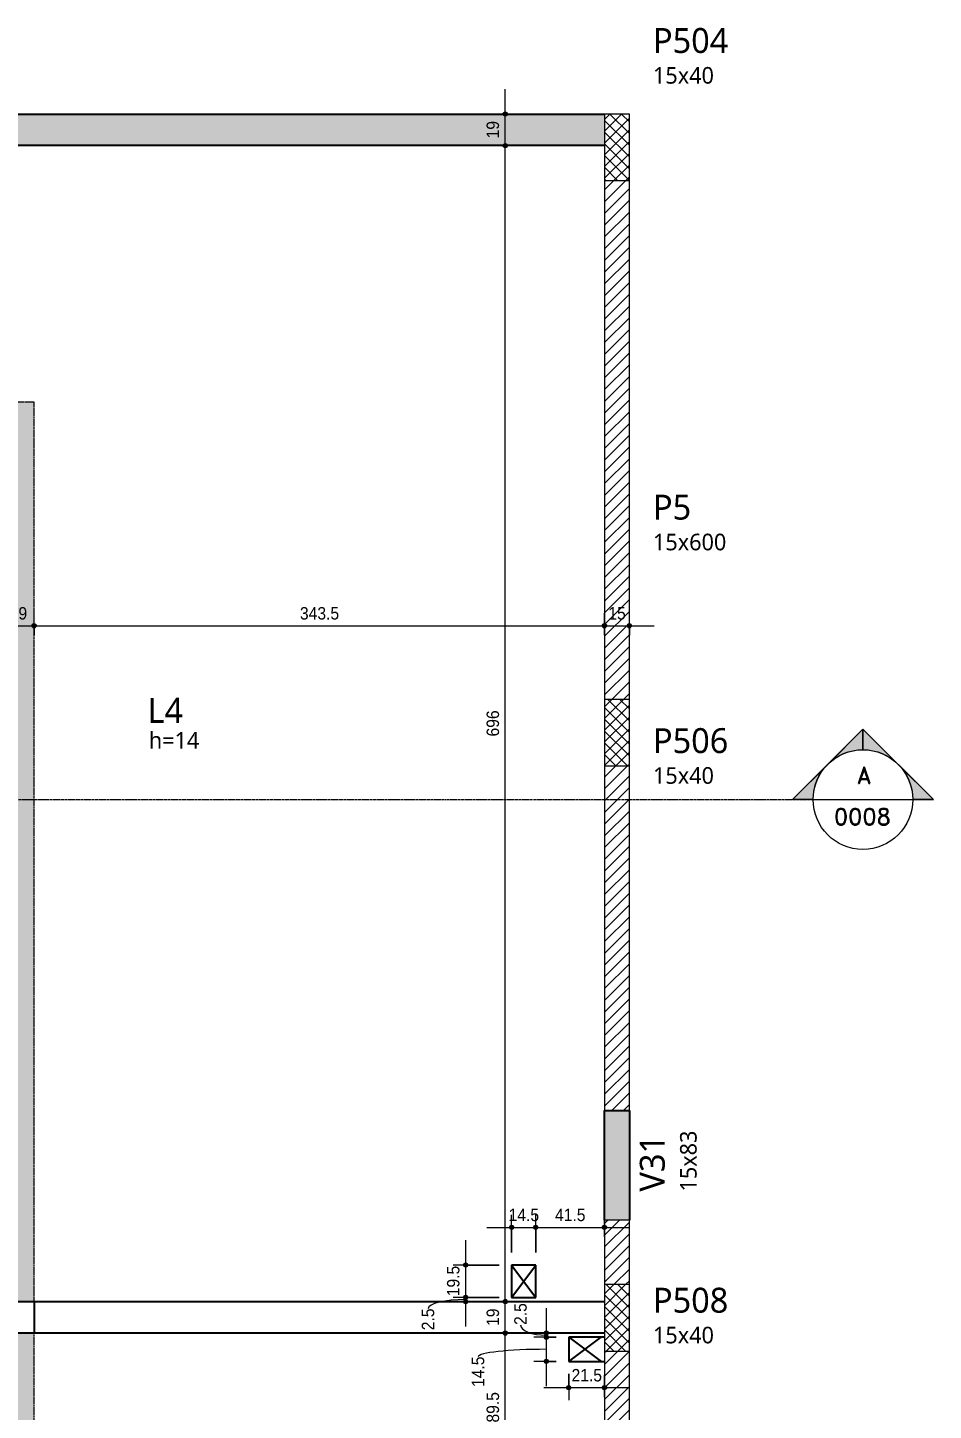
# Model space of a CAD drawing. Header units: centimetres. Extents: x -28 to 30806, y -3196 to 88064.
# Drawn here: x 3634 to 4179, y -73 to 759 of the extents above; entities that cross this region are included whole.
import ezdxf

# ---------------------------------------------------------------- set-up
doc = ezdxf.new("R2010")
doc.units = ezdxf.units.CM
for name, pattern in [('Centro de 6 mm', [1.32, 0.6, -0.24, 0.24, -0.24]), ('Hidden', [0.714375, 0.47625, -0.238125]), ('Traço', [0.635, 0.3175, -0.3175])]:
    doc.linetypes.add(name, pattern=pattern)
for name, color, linetype, lineweight in [('A-ANNO-DIMS', 7, 'Continuous', 9), ('A-ANNO-DIMS-50', 7, 'Continuous', 9), ('A-DETL-GENF', 7, 'Continuous', 18), ('A-DETL-THIN', 7, 'Continuous', 25), ('A-FLOR', 7, 'Continuous', 25), ('A-FLOR-IDEN', 7, 'Continuous', 9), ('G-ANNO-SYMB', 7, 'Continuous', 9), ('S-BEAM', 7, 'Continuous', 25), ('S-BEAM-HDLN', 7, 'Traço', 25), ('S-BEAM-IDEN', 7, 'Continuous', 9), ('S-COLS-IDEN', 7, 'Continuous', 9)]:
    doc.layers.add(name, color=color, linetype=linetype, lineweight=lineweight)
doc.layers.add('A-DETL', color=7, linetype='Continuous', lineweight=18, true_color=0x00a600)
doc.styles.add('Arial', font='arial.ttf', dxfattribs={"width": 0.9, "height": 7.5})
doc.styles.add('Gadugi_1', font='gadugi.ttf', dxfattribs={"height": 10})
doc.styles.add('Gadugi_2', font='gadugi.ttf', dxfattribs={"height": 15})
doc.styles.add('RomanD', font='romand__.ttf', dxfattribs={"height": 10})
doc.dimstyles.new('PED_1_5mm_ESQ', dxfattribs={"dimscale": 30.48, "dimtxt": 7.651945, "dimasz": 0.328084, "dimexe": 0.246063, "dimexo": 0.246063, "dimgap": 0.049213, "dimtad": 1, "dimdec": 1, "dimrnd": 0.5, "dimdsep": 46, "dimtxsty": 'Arial', "dimblk1": 'DOTSMALL', "dimblk2": 'DOTSMALL', "dimsah": 1, "dimcen": 0.09, "dimdle": 0.492126, "dimazin": 0, "dimtfac": 1, "dimtdec": 4, "dimtix": 1, "dimtmove": 0, "dimatfit": 3, "dimfxl": 1, "dimtvp": 1, "dimtolj": 1, "dimtzin": 0, "dimarcsym": 2})
doc.dimstyles.new('PED_1_5mm_ESQ_2', dxfattribs={"dimscale": 30.48, "dimtxt": 7.651945, "dimasz": 0.328084, "dimexe": 0.246063, "dimexo": 0.246063, "dimgap": 0.049213, "dimtad": 1, "dimdec": 1, "dimrnd": 0.5, "dimdsep": 46, "dimtxsty": 'Arial', "dimblk1": 'DOTSMALL', "dimblk2": 'DOTSMALL', "dimsah": 1, "dimcen": 0.09, "dimdle": 0.492126, "dimazin": 0, "dimtfac": 1, "dimtdec": 4, "dimtix": 1, "dimtmove": 1, "dimatfit": 3, "dimfxl": 1, "dimtvp": 1, "dimtolj": 1, "dimtzin": 0, "dimarcsym": 2})
pattern_1 = [(45, (2647.826, 0), (-3.535534, 3.535534), [])]
pattern_2 = [(45, (2647.826, 0), (-3.535534, 3.535534), []), (135, (2647.826, 0), (-3.535534, -3.535534), [])]

# ---------------------------------------------------------------- blocks, each defined once
blk = doc.blocks.new('Corte - M_Cabeça do corte - Preenchida-2060824-PL H 001 - FORMA DO BARRILETE')
at = {"layer": 'G-ANNO-SYMB'}
h = blk.add_hatch(color=256, dxfattribs=at)
edge = h.paths.add_edge_path(flags=0)
edge.add_line((-0.6, 0.849), (-0.6, 0.6))
edge.add_arc((-0.6, 0), 0.6, 90, 135)
edge.add_line((-1.024, 0.424), (-0.6, 0.849))
h = blk.add_hatch(color=256, dxfattribs=at)
edge = h.paths.add_edge_path(flags=0)
edge.add_line((-0.6, 0.849), (-0.176, 0.424))
edge.add_arc((-0.6, 0), 0.6, 45, 90)
edge.add_line((-0.6, 0.6), (-0.6, 0.849))
h = blk.add_hatch(color=256, dxfattribs=at)
edge = h.paths.add_edge_path(flags=0)
edge.add_line((-1.449, 0), (-1.024, 0.424))
edge.add_arc((-0.6, 0), 0.6, 135, 180)
edge.add_line((-1.2, 0), (-1.449, 0))
h = blk.add_hatch(color=256, dxfattribs=at)
edge = h.paths.add_edge_path(flags=0)
edge.add_line((0.249, 0), (0, 0))
edge.add_arc((-0.6, 0), 0.6, 360, 405)
edge.add_line((-0.176, 0.424), (0.249, 0))
for p, q in [((-0.6, 0.849), (-1.449, 0)), ((-0.6, 0.849), (-1.024, 0.424)), ((-0.6, 0.849), (0.249, 0)), ((-0.6, 0.6), (-0.6, 0.849)), ((-0.6, 0.849), (-0.6, 0.6)), ((-0.176, 0.424), (-0.6, 0.849)), ((-1.024, 0.424), (-1.449, 0)), ((0.249, 0), (-0.176, 0.424)), ((-1.449, 0), (-1.2, 0)), ((0, 0), (0.249, 0)), ((-1.2, 0), (-1.449, 0)), ((0, 0), (0.249, 0))]:
    blk.add_line(p, q, dxfattribs=at)
for start, end in [(360, 180), (90, 135), (45, 90), (135, 180), (360, 45), (180, 360)]:
    blk.add_arc((-0.6, 0), 0.6, start, end, dxfattribs=at)
blk = doc.blocks.new('DIMBLOCK19-PL H 001 - FORMA DO BARRILETE')
at = {"layer": 'A-ANNO-DIMS-50'}
h = blk.add_hatch(color=256, dxfattribs=at)
edge = h.paths.add_edge_path(flags=0)
edge.add_arc((3618.47, 399.02), 1.25, 0, 360)
h = blk.add_hatch(color=256, dxfattribs=at)
edge = h.paths.add_edge_path(flags=0)
edge.add_arc((3637.47, 399.02), 1.25, 0, 360)
for p, q in [((3618.47, 393.29), (3618.47, 406.52)), ((3637.47, 393.29), (3637.47, 406.52)), ((3618.47, 399.02), (3637.47, 399.02)), ((3618.47, 399.02), (3618.47, 393.29)), ((3637.47, 399.02), (3637.47, 393.29))]:
    blk.add_line(p, q, dxfattribs=at)
for centre in [(3618.47, 399.02), (3637.47, 399.02)]:
    blk.add_circle(centre, 1.25, dxfattribs=at)
at = {"layer": 'A-ANNO-DIMS-50', "color": 0, "insert": (3622.79, 410.26), "char_height": 7.5, "width": 12.4315, "attachment_point": 1, "line_spacing_factor": 0.941778, "style": 'Arial'}
blk.add_mtext('19', dxfattribs=at)
blk = doc.blocks.new('_DotSmall')
at = {"color": 0, "linetype": 'ByBlock', "const_width": 0.5}
blk.add_lwpolyline([(-0.0625, 0, 1), (0.0625, 0, 1)], format="xyb", close=True, dxfattribs=at)
blk = doc.blocks.new('DIMBLOCK20-PL H 001 - FORMA DO BARRILETE')
at = {"layer": 'A-ANNO-DIMS-50'}
h = blk.add_hatch(color=256, dxfattribs=at)
edge = h.paths.add_edge_path(flags=0)
edge.add_arc((3637.47, 399.02), 1.25, 0, 360)
h = blk.add_hatch(color=256, dxfattribs=at)
edge = h.paths.add_edge_path(flags=0)
edge.add_arc((3980.97, 399.02), 1.25, 0, 360)
for p, q in [((3637.47, 393.29), (3637.47, 406.52)), ((3980.97, 393.29), (3980.97, 406.52)), ((3637.47, 399.02), (3980.97, 399.02)), ((3637.47, 399.02), (3637.47, 393.29)), ((3980.97, 399.02), (3980.97, 393.29))]:
    blk.add_line(p, q, dxfattribs=at)
for centre in [(3637.47, 399.02), (3980.97, 399.02)]:
    blk.add_circle(centre, 1.25, dxfattribs=at)
at = {"layer": 'A-ANNO-DIMS-50', "color": 0, "insert": (3797.57, 410.26), "char_height": 7.5, "width": 27.9708, "attachment_point": 1, "line_spacing_factor": 0.941778, "style": 'Arial'}
blk.add_mtext('343.5', dxfattribs=at)
blk = doc.blocks.new('DIMBLOCK21-PL H 001 - FORMA DO BARRILETE')
at = {"layer": 'A-ANNO-DIMS-50'}
h = blk.add_hatch(color=256, dxfattribs=at)
edge = h.paths.add_edge_path(flags=0)
edge.add_arc((3980.97, 399.02), 1.25, 0, 360)
h = blk.add_hatch(color=256, dxfattribs=at)
edge = h.paths.add_edge_path(flags=0)
edge.add_arc((3995.97, 399.02), 1.25, 0, 360)
for p, q in [((3980.97, 393.29), (3980.97, 406.52)), ((3995.97, 393.29), (3995.97, 406.52)), ((3980.97, 399.02), (4010.97, 399.02)), ((3980.97, 399.02), (3980.97, 393.29)), ((3995.97, 399.02), (3995.97, 393.29))]:
    blk.add_line(p, q, dxfattribs=at)
for centre in [(3980.97, 399.02), (3995.97, 399.02)]:
    blk.add_circle(centre, 1.25, dxfattribs=at)
at = {"layer": 'A-ANNO-DIMS-50', "color": 0, "insert": (3983.29, 410.26), "char_height": 7.5, "width": 12.4315, "attachment_point": 1, "line_spacing_factor": 0.941778, "style": 'Arial'}
blk.add_mtext('15', dxfattribs=at)
blk = doc.blocks.new('DIMBLOCK64-PL H 001 - FORMA DO BARRILETE')
at = {"layer": 'A-ANNO-DIMS-50'}
h = blk.add_hatch(color=256, dxfattribs=at)
edge = h.paths.add_edge_path(flags=0)
edge.add_arc((3921.22, -26.88), 1.25, 0, 360)
h = blk.add_hatch(color=256, dxfattribs=at)
edge = h.paths.add_edge_path(flags=0)
edge.add_arc((3921.22, -116.45), 1.25, 0, 360)
for p, q in [((3926.96, -26.88), (3913.72, -26.88)), ((3921.22, -116.45), (3921.22, -26.88)), ((3921.22, -26.88), (3926.96, -26.88)), ((3926.96, -116.45), (3913.72, -116.45)), ((3921.22, -116.45), (3926.96, -116.45))]:
    blk.add_line(p, q, dxfattribs=at)
for centre in [(3921.22, -26.88), (3921.22, -116.45)]:
    blk.add_circle(centre, 1.25, dxfattribs=at)
at = {"layer": 'A-ANNO-DIMS-50', "color": 0, "insert": (3909.99, -80.73), "char_height": 7.5, "width": 21.7551, "attachment_point": 1, "rotation": 90, "line_spacing_factor": 0.941778, "style": 'Arial'}
blk.add_mtext('89.5', dxfattribs=at)
blk = doc.blocks.new('DIMBLOCK65-PL H 001 - FORMA DO BARRILETE')
at = {"layer": 'A-ANNO-DIMS-50'}
h = blk.add_hatch(color=256, dxfattribs=at)
edge = h.paths.add_edge_path(flags=0)
edge.add_arc((3921.22, -7.88), 1.25, 0, 360)
h = blk.add_hatch(color=256, dxfattribs=at)
edge = h.paths.add_edge_path(flags=0)
edge.add_arc((3921.22, -26.88), 1.25, 0, 360)
for p, q in [((3926.96, -7.88), (3913.72, -7.88)), ((3921.22, -26.88), (3921.22, -7.88)), ((3921.22, -7.88), (3926.96, -7.88)), ((3926.96, -26.88), (3913.72, -26.88)), ((3921.22, -26.88), (3926.96, -26.88))]:
    blk.add_line(p, q, dxfattribs=at)
for centre in [(3921.22, -7.88), (3921.22, -26.88)]:
    blk.add_circle(centre, 1.25, dxfattribs=at)
at = {"layer": 'A-ANNO-DIMS-50', "color": 0, "insert": (3909.99, -22.56), "char_height": 7.5, "width": 12.4315, "attachment_point": 1, "rotation": 90, "line_spacing_factor": 0.941778, "style": 'Arial'}
blk.add_mtext('19', dxfattribs=at)
blk = doc.blocks.new('DIMBLOCK66-PL H 001 - FORMA DO BARRILETE')
at = {"layer": 'A-ANNO-DIMS-50'}
h = blk.add_hatch(color=256, dxfattribs=at)
edge = h.paths.add_edge_path(flags=0)
edge.add_arc((3921.22, 688.12), 1.25, 0, 360)
h = blk.add_hatch(color=256, dxfattribs=at)
edge = h.paths.add_edge_path(flags=0)
edge.add_arc((3921.22, -7.88), 1.25, 0, 360)
for p, q in [((3926.96, 688.12), (3913.72, 688.12)), ((3921.22, -7.88), (3921.22, 688.12)), ((3921.22, 688.12), (3926.96, 688.12)), ((3926.96, -7.88), (3913.72, -7.88)), ((3921.22, -7.88), (3926.96, -7.88))]:
    blk.add_line(p, q, dxfattribs=at)
for centre in [(3921.22, 688.12), (3921.22, -7.88)]:
    blk.add_circle(centre, 1.25, dxfattribs=at)
at = {"layer": 'A-ANNO-DIMS-50', "color": 0, "insert": (3909.99, 332.35), "char_height": 7.5, "width": 18.6472, "attachment_point": 1, "rotation": 90, "line_spacing_factor": 0.941778, "style": 'Arial'}
blk.add_mtext('696', dxfattribs=at)
blk = doc.blocks.new('DIMBLOCK67-PL H 001 - FORMA DO BARRILETE')
at = {"layer": 'A-ANNO-DIMS-50'}
h = blk.add_hatch(color=256, dxfattribs=at)
edge = h.paths.add_edge_path(flags=0)
edge.add_arc((3921.22, 707.12), 1.25, 0, 360)
h = blk.add_hatch(color=256, dxfattribs=at)
edge = h.paths.add_edge_path(flags=0)
edge.add_arc((3921.22, 688.12), 1.25, 0, 360)
for p, q in [((3921.22, 688.12), (3921.22, 722.12)), ((3926.96, 707.12), (3913.72, 707.12)), ((3921.22, 707.12), (3926.96, 707.12)), ((3926.96, 688.12), (3913.72, 688.12)), ((3921.22, 688.12), (3926.96, 688.12))]:
    blk.add_line(p, q, dxfattribs=at)
for centre in [(3921.22, 707.12), (3921.22, 688.12)]:
    blk.add_circle(centre, 1.25, dxfattribs=at)
at = {"layer": 'A-ANNO-DIMS-50', "color": 0, "insert": (3909.99, 692.44), "char_height": 7.5, "width": 12.4315, "attachment_point": 1, "rotation": 90, "line_spacing_factor": 0.941778, "style": 'Arial'}
blk.add_mtext('19', dxfattribs=at)
blk = doc.blocks.new('DIMBLOCK168-PL H 001 - FORMA DO BARRILETE')
at = {"layer": 'A-ANNO-DIMS-50'}
h = blk.add_hatch(color=256, dxfattribs=at)
edge = h.paths.add_edge_path(flags=0)
edge.add_arc((3946.02, -29.38), 1.25, 0, 360)
h = blk.add_hatch(color=256, dxfattribs=at)
edge = h.paths.add_edge_path(flags=0)
edge.add_arc((3946.02, -43.88), 1.25, 0, 360)
for p, q in [((3951.96, -29.38), (3938.52, -29.38)), ((3946.02, -58.88), (3946.02, -29.38)), ((3946.02, -29.38), (3951.96, -29.38)), ((3951.96, -43.88), (3938.52, -43.88)), ((3946.02, -43.88), (3951.96, -43.88))]:
    blk.add_line(p, q, dxfattribs=at)
for centre in [(3946.02, -29.38), (3946.02, -43.88)]:
    blk.add_circle(centre, 1.25, dxfattribs=at)
blk.add_ellipse((3946.02, -41.2), major_axis=(-41.1, 0), ratio=0.111267, start_param=4.712389, end_param=6.283185, dxfattribs=at)
at = {"layer": 'A-ANNO-DIMS-50', "color": 0, "insert": (3901.06, -59.33), "char_height": 7.5, "width": 21.7551, "attachment_point": 1, "rotation": 90, "line_spacing_factor": 0.941778, "style": 'Arial'}
blk.add_mtext('14.5', dxfattribs=at)
blk = doc.blocks.new('DIMBLOCK169-PL H 001 - FORMA DO BARRILETE')
at = {"layer": 'A-ANNO-DIMS-50'}
h = blk.add_hatch(color=256, dxfattribs=at)
edge = h.paths.add_edge_path(flags=0)
edge.add_arc((3946.02, -26.88), 1.25, 0, 360)
h = blk.add_hatch(color=256, dxfattribs=at)
edge = h.paths.add_edge_path(flags=0)
edge.add_arc((3946.02, -29.38), 1.25, 0, 360)
for p, q in [((3946.02, -29.38), (3946.02, -11.88)), ((3951.75, -26.88), (3938.52, -26.88)), ((3951.96, -29.38), (3938.52, -29.38)), ((3946.02, -26.88), (3951.75, -26.88)), ((3946.02, -29.38), (3951.96, -29.38))]:
    blk.add_line(p, q, dxfattribs=at)
for centre in [(3946.02, -26.88), (3946.02, -29.38)]:
    blk.add_circle(centre, 1.25, dxfattribs=at)
blk.add_ellipse((3946.02, -21.96), major_axis=(15.53, 0), ratio=0.397098, start_param=3.141593, end_param=4.712389, dxfattribs=at)
at = {"layer": 'A-ANNO-DIMS-50', "color": 0, "insert": (3926.64, -21.96), "char_height": 7.5, "width": 15.5393, "attachment_point": 1, "rotation": 90, "line_spacing_factor": 0.941778, "style": 'Arial'}
blk.add_mtext('2.5', dxfattribs=at)
blk = doc.blocks.new('DIMBLOCK170-PL H 001 - FORMA DO BARRILETE')
at = {"layer": 'A-ANNO-DIMS-50'}
h = blk.add_hatch(color=256, dxfattribs=at)
edge = h.paths.add_edge_path(flags=0)
edge.add_arc((3959.46, -59.7), 1.25, 0, 360)
h = blk.add_hatch(color=256, dxfattribs=at)
edge = h.paths.add_edge_path(flags=0)
edge.add_arc((3980.97, -59.7), 1.25, 0, 360)
for p, q in [((3959.46, -51.38), (3959.46, -67.2)), ((3959.46, -59.7), (3959.46, -51.38)), ((3980.97, -65.43), (3980.97, -52.2)), ((3944.46, -59.7), (3995.97, -59.7)), ((3980.97, -59.7), (3980.97, -65.43))]:
    blk.add_line(p, q, dxfattribs=at)
for centre in [(3959.46, -59.7), (3980.97, -59.7)]:
    blk.add_circle(centre, 1.25, dxfattribs=at)
at = {"layer": 'A-ANNO-DIMS-50', "color": 0, "insert": (3961.15, -48.47), "char_height": 7.5, "width": 21.7551, "attachment_point": 1, "line_spacing_factor": 0.941778, "style": 'Arial'}
blk.add_mtext('21.5', dxfattribs=at)
blk = doc.blocks.new('DIMBLOCK171-PL H 001 - FORMA DO BARRILETE')
at = {"layer": 'A-ANNO-DIMS-50'}
h = blk.add_hatch(color=256, dxfattribs=at)
edge = h.paths.add_edge_path(flags=0)
edge.add_arc((3925.05, 36.81), 1.25, 0, 360)
h = blk.add_hatch(color=256, dxfattribs=at)
edge = h.paths.add_edge_path(flags=0)
edge.add_arc((3939.55, 36.81), 1.25, 0, 360)
for p, q in [((3925.05, 21.62), (3925.05, 44.31)), ((3939.55, 21.62), (3939.55, 44.31)), ((3910.05, 36.81), (3939.55, 36.81)), ((3925.05, 36.81), (3925.05, 21.62)), ((3939.55, 36.81), (3939.55, 21.62))]:
    blk.add_line(p, q, dxfattribs=at)
for centre in [(3925.05, 36.81), (3939.55, 36.81)]:
    blk.add_circle(centre, 1.25, dxfattribs=at)
at = {"layer": 'A-ANNO-DIMS-50', "color": 0, "insert": (3923.24, 48.05), "char_height": 7.5, "width": 21.7551, "attachment_point": 1, "line_spacing_factor": 0.941778, "style": 'Arial'}
blk.add_mtext('14.5', dxfattribs=at)
blk = doc.blocks.new('DIMBLOCK172-PL H 001 - FORMA DO BARRILETE')
at = {"layer": 'A-ANNO-DIMS-50'}
h = blk.add_hatch(color=256, dxfattribs=at)
edge = h.paths.add_edge_path(flags=0)
edge.add_arc((3939.55, 36.81), 1.25, 0, 360)
h = blk.add_hatch(color=256, dxfattribs=at)
edge = h.paths.add_edge_path(flags=0)
edge.add_arc((3980.97, 36.81), 1.25, 0, 360)
for p, q in [((3939.55, 21.62), (3939.55, 44.31)), ((3980.97, 31.08), (3980.97, 44.31)), ((3939.55, 36.81), (3995.97, 36.81)), ((3939.55, 36.81), (3939.55, 21.62)), ((3980.97, 36.81), (3980.97, 31.08))]:
    blk.add_line(p, q, dxfattribs=at)
for centre in [(3939.55, 36.81), (3980.97, 36.81)]:
    blk.add_circle(centre, 1.25, dxfattribs=at)
at = {"layer": 'A-ANNO-DIMS-50', "color": 0, "insert": (3951.2, 48.05), "char_height": 7.5, "width": 21.7551, "attachment_point": 1, "line_spacing_factor": 0.941778, "style": 'Arial'}
blk.add_mtext('41.5', dxfattribs=at)
blk = doc.blocks.new('DIMBLOCK173-PL H 001 - FORMA DO BARRILETE')
at = {"layer": 'A-ANNO-DIMS-50'}
h = blk.add_hatch(color=256, dxfattribs=at)
edge = h.paths.add_edge_path(flags=0)
edge.add_arc((3897.37, 14.12), 1.25, 0, 360)
h = blk.add_hatch(color=256, dxfattribs=at)
edge = h.paths.add_edge_path(flags=0)
edge.add_arc((3897.37, -5.38), 1.25, 0, 360)
for p, q in [((3897.37, 29.12), (3897.37, -5.38)), ((3917.55, 14.12), (3889.87, 14.12)), ((3897.37, 14.12), (3917.55, 14.12)), ((3917.55, -5.38), (3889.87, -5.38)), ((3897.37, -5.38), (3917.55, -5.38))]:
    blk.add_line(p, q, dxfattribs=at)
for centre in [(3897.37, 14.12), (3897.37, -5.38)]:
    blk.add_circle(centre, 1.25, dxfattribs=at)
at = {"layer": 'A-ANNO-DIMS-50', "color": 0, "insert": (3886.13, -4.7), "char_height": 7.5, "width": 21.7551, "attachment_point": 1, "rotation": 90, "line_spacing_factor": 0.941778, "style": 'Arial'}
blk.add_mtext('19.5', dxfattribs=at)
blk = doc.blocks.new('DIMBLOCK174-PL H 001 - FORMA DO BARRILETE')
at = {"layer": 'A-ANNO-DIMS-50'}
h = blk.add_hatch(color=256, dxfattribs=at)
edge = h.paths.add_edge_path(flags=0)
edge.add_arc((3897.37, -5.38), 1.25, 0, 360)
h = blk.add_hatch(color=256, dxfattribs=at)
edge = h.paths.add_edge_path(flags=0)
edge.add_arc((3897.37, -7.88), 1.25, 0, 360)
for p, q in [((3917.55, -5.38), (3889.87, -5.38)), ((3891.64, -7.88), (3904.87, -7.88)), ((3897.37, -7.88), (3891.64, -7.88)), ((3897.37, -5.38), (3897.37, -22.88)), ((3897.37, -5.38), (3917.55, -5.38))]:
    blk.add_line(p, q, dxfattribs=at)
for centre in [(3897.37, -5.38), (3897.37, -7.88)]:
    blk.add_circle(centre, 1.25, dxfattribs=at)
blk.add_ellipse((3897.37, -12.2), major_axis=(-22.58, 0), ratio=0.246765, start_param=4.712389, end_param=6.283185, dxfattribs=at)
at = {"layer": 'A-ANNO-DIMS-50', "color": 0, "insert": (3870.94, -25.15), "char_height": 7.5, "width": 15.5393, "attachment_point": 1, "rotation": 90, "line_spacing_factor": 0.941778, "style": 'Arial'}
blk.add_mtext('2.5', dxfattribs=at)

msp = doc.modelspace()

# ---------------------------------------------------------------- hatches: boundary and pattern name
at = {"layer": 'A-DETL', "true_color": 0xe6b8b7}
h = msp.add_hatch(color=9, dxfattribs=at)
h.paths.add_polyline_path([(3637.47, -181.88), (3637.47, -26.88), (3618.47, -26.88), (3618.47, -181.88)], flags=0)
h.paths.add_polyline_path([(3637.47, -7.88), (3637.47, 533.55), (3618.47, 533.55), (3618.47, -7.88)], flags=0)
at = {"layer": 'A-DETL-GENF', "true_color": 0x0000ff}
h = msp.add_hatch(dxfattribs=at)
h.set_pattern_fill('FP_2', color=5, style=0, pattern_type=2)
h.set_pattern_definition(pattern_2)
h.paths.add_polyline_path([(3980.97, 667.12), (3995.97, 667.12), (3995.97, 707.12), (3980.97, 707.12), (3980.97, 688.12)], flags=0)
at = {"layer": 'A-DETL-GENF', "true_color": 0x808080}
h = msp.add_hatch(dxfattribs=at)
h.set_pattern_fill('FP_1', color=8, style=0, pattern_type=2)
h.set_pattern_definition(pattern_1)
h.paths.add_polyline_path([(3980.97, 107.17), (3995.97, 107.17), (3995.97, 314.72), (3980.97, 314.72)], flags=0)
h.paths.add_polyline_path([(3995.97, 354.72), (3995.97, 667.12), (3980.97, 667.12), (3980.97, 354.72), (3989.58, 354.72)], flags=0)
at = {"layer": 'A-DETL-GENF', "true_color": 0x0000ff}
h = msp.add_hatch(dxfattribs=at)
h.set_pattern_fill('FP_2', color=5, style=0, pattern_type=2)
h.set_pattern_definition(pattern_2)
h.paths.add_polyline_path([(3990.61, 314.72), (3995.97, 314.72), (3995.97, 354.72), (3980.97, 354.72), (3980.97, 314.72)], flags=0)
at = {"layer": 'A-DETL-GENF', "true_color": 0x808080}
h = msp.add_hatch(dxfattribs=at)
h.set_pattern_fill('FP_1', color=8, style=0, pattern_type=2)
h.set_pattern_definition(pattern_1)
h.paths.add_polyline_path([(3995.97, -113.88), (3995.97, -37.68), (3980.97, -37.68), (3980.97, -113.88)], flags=0)
h.paths.add_polyline_path([(3984.1, 2.32), (3995.97, 2.32), (3995.97, 41.1), (3980.97, 41.1), (3980.97, 2.32)], flags=0)
at = {"layer": 'A-DETL-GENF', "true_color": 0x0000ff}
h = msp.add_hatch(dxfattribs=at)
h.set_pattern_fill('FP_2', color=5, style=0, pattern_type=2)
h.set_pattern_definition(pattern_2)
h.paths.add_polyline_path([(3995.97, -37.68), (3995.97, 2.32), (3980.97, 2.32), (3980.97, -37.68), (3982.84, -37.68)], flags=0)
at = {"layer": 'S-BEAM', "true_color": 0x00bcb8}
h = msp.add_hatch(color=132, dxfattribs=at)
h.paths.add_polyline_path([(2798.7, 688.12), (3421.72, 688.12), (3421.72, 707.12), (2798.7, 707.12)], flags=0)
h.paths.add_polyline_path([(3618.47, 688.12), (3980.97, 688.12), (3980.97, 707.12), (3516.72, 707.12), (3516.72, 688.12)], flags=0)
msp.add_hatch(color=132, dxfattribs=at).paths.add_polyline_path([(3995.97, 41.1), (3995.97, 107.07), (3980.97, 107.07), (3980.97, 41.1)], flags=0)

# ---------------------------------------------------------------- linework, layer by layer
at = {"layer": 'A-DETL', "color": 7}
for p, q in [((3995.97, 707.12), (3980.97, 707.12)), ((3980.97, 707.12), (3980.97, 667.12)), ((3995.97, 667.12), (3995.97, 707.12)), ((3980.97, 667.12), (3980.97, 354.72)), ((3980.97, 667.12), (3995.97, 667.12)), ((3995.97, 354.72), (3995.97, 667.12)), ((3995.97, 354.72), (3980.97, 354.72)), ((3980.97, 354.72), (3980.97, 314.72)), ((3995.97, 314.72), (3995.97, 354.72)), ((3980.97, 314.72), (3980.97, 107.17)), ((3980.97, 314.72), (3995.97, 314.72)), ((3995.97, 107.17), (3995.97, 314.72)), ((3980.97, 107.17), (3995.97, 107.17)), ((3995.97, 41.1), (3980.97, 41.1)), ((3980.97, 41.1), (3980.97, 2.32)), ((3995.97, 2.32), (3995.97, 41.1)), ((3995.97, 2.32), (3980.97, 2.32)), ((3980.97, 2.32), (3980.97, -37.68)), ((3995.97, -37.68), (3995.97, 2.32)), ((3980.97, -37.68), (3980.97, -113.88)), ((3980.97, -37.68), (3995.97, -37.68)), ((3995.97, -113.88), (3995.97, -37.68))]:
    msp.add_line(p, q, dxfattribs=at)
at = {"layer": 'A-DETL', "color": 7, "linetype": 'Hidden'}
for p, q in [((3637.47, 533.55), (3618.47, 533.55)), ((3637.47, -181.88), (3637.47, 533.55))]:
    msp.add_line(p, q, dxfattribs=at)
at = {"layer": 'A-DETL-THIN'}
for p, q in [((3925.05, 14.12), (3939.55, -5.38)), ((3925.05, -5.38), (3939.55, 14.12)), ((3959.46, -29.38), (3978.96, -43.88)), ((3959.46, -43.88), (3978.96, -29.38))]:
    msp.add_line(p, q, dxfattribs=at)
at = {"layer": 'A-FLOR'}
for p, q in [((3980.97, 107.17), (3980.97, 107.07)), ((3939.55, 14.12), (3925.05, 14.12)), ((3925.05, 14.12), (3925.05, -5.38)), ((3939.55, -5.38), (3939.55, 14.12)), ((3925.05, -5.38), (3939.55, -5.38)), ((3980.97, -29.38), (3959.46, -29.38)), ((3959.46, -29.38), (3959.46, -43.88)), ((3959.46, -43.88), (3980.97, -43.88))]:
    msp.add_line(p, q, dxfattribs=at)
at = {"layer": 'G-ANNO-SYMB', "linetype": 'Centro de 6 mm'}
msp.add_line((777.66, 294.37), (4106.64, 294.37), dxfattribs=at)
at = {"layer": 'G-ANNO-SYMB'}
msp.add_line((4106.64, 294.37), (4166.64, 294.37), dxfattribs=at)
at = {"layer": 'S-BEAM'}
for p, q in [((3516.72, 707.12), (3980.97, 707.12)), ((3980.97, 688.12), (3516.72, 688.12)), ((3980.97, 41.1), (3980.97, 107.07)), ((3980.97, 107.07), (3995.97, 107.07)), ((3995.97, 107.07), (3995.97, 41.1)), ((3477.97, -7.88), (3980.97, -7.88)), ((3980.97, -26.88), (3477.97, -26.88))]:
    msp.add_line(p, q, dxfattribs=at)
at = {"layer": 'S-BEAM-HDLN', "linetype": 'Continuous'}
msp.add_line((3637.47, -7.88), (3637.47, -26.88), dxfattribs=at)

# ---------------------------------------------------------------- block references
at = {"layer": 'G-ANNO-SYMB', "extrusion": (0, 0, -1), "xscale": 49.99999999999998, "yscale": 49.99999999999998, "zscale": 49.99999999999998}
msp.add_blockref('Corte - M_Cabeça do corte - Preenchida-2060824-PL H 001 - FORMA DO BARRILETE', (-4106.64, 294.37), dxfattribs=at)

# ---------------------------------------------------------------- texts
at = {"layer": 'A-FLOR-IDEN', "attachment_point": 1}
for s, insert, char_height, width, style in [('L4', (3705.76, 355.55), 15, 26.0548, 'Gadugi_2'), ('h=14', (3706.54, 335.08), 10, 39.6835, 'Gadugi_1')]:
    msp.add_mtext(s, dxfattribs=dict(at, insert=insert, char_height=char_height, width=width, style=style))
at = {"layer": 'G-ANNO-SYMB', "char_height": 10, "attachment_point": 1, "style": 'RomanD'}
for s, insert, width in [('A', (4133.08, 313.99), 11.2236), ('0008', (4119.18, 289.04), 44.8945)]:
    msp.add_mtext(s, dxfattribs=dict(at, insert=insert, width=width))
at = {"layer": 'S-BEAM-IDEN', "attachment_point": 1, "rotation": 90}
for s, insert, char_height, width, style in [('15x83', (4026.5, 58.37), 10, 44.8945, 'Gadugi_1'), ('V31', (4002.27, 58.37), 15, 44.0928, 'Gadugi_2')]:
    msp.add_mtext(s, dxfattribs=dict(at, insert=insert, char_height=char_height, width=width, style=style))
at = {"layer": 'S-COLS-IDEN', "attachment_point": 1}
for s, insert, char_height, width, style in [('P504', (4010.22, 758.9), 15, 56.519, 'Gadugi_2'), ('15x40', (4010.22, 735.42), 10, 44.8945, 'Gadugi_1'), ('P5', (4010.22, 477.93), 15, 28.4599, 'Gadugi_2'), ('15x600', (4010.22, 454.44), 10, 54.1139, 'Gadugi_1'), ('P506', (4010.22, 337.36), 15, 56.519, 'Gadugi_2'), ('15x40', (4010.22, 313.87), 10, 44.8945, 'Gadugi_1'), ('P508', (4010.22, 0.44), 15, 56.519, 'Gadugi_2'), ('15x40', (4010.22, -23.05), 10, 44.8945, 'Gadugi_1')]:
    msp.add_mtext(s, dxfattribs=dict(at, insert=insert, char_height=char_height, width=width, style=style))

# ---------------------------------------------------------------- dimensions: what is measured, and where the dimension line sits
at = {"layer": 'A-ANNO-DIMS'}
for base, p1, p2, override, picture, middle in [((3921.22, 707.12), (3919.46, 688.12), (3919.46, 707.12), {"dimpost": '<>', "dimfxl": 19}, 'DIMBLOCK67-PL H 001 - FORMA DO BARRILETE', (3915.89, 697.62)), ((3921.22, 688.12), (3919.46, -7.88), (3919.46, 688.12), {"dimpost": '<>', "dimfxl": 696.000019}, 'DIMBLOCK66-PL H 001 - FORMA DO BARRILETE', (3915.89, 340.12)), ((3897.37, -5.38), (3925.05, 14.12), (3925.05, -5.38), {"dimpost": '<>', "dimfxl": 19.500807}, 'DIMBLOCK173-PL H 001 - FORMA DO BARRILETE', (3892.04, 4.37)), ((3921.22, -7.88), (3919.46, -26.88), (3919.46, -7.88), {"dimpost": '<>', "dimfxl": 19}, 'DIMBLOCK65-PL H 001 - FORMA DO BARRILETE', (3915.89, -17.38)), ((3921.22, -26.88), (3919.46, -116.45), (3919.46, -26.88), {"dimpost": '<>', "dimfxl": 89.568642}, 'DIMBLOCK64-PL H 001 - FORMA DO BARRILETE', (3915.89, -71.67))]:
    dim = msp.add_linear_dim(base=base, p1=p1, p2=p2, angle=90, dimstyle='PED_1_5mm_ESQ', override=override, dxfattribs=at)
    dim.commit()
    dim.dimension.update_dxf_attribs({"geometry": picture, "text_midpoint": middle})
for base, p1, p2, override, picture, middle in [((3637.47, 399.02), (3618.47, 400.79), (3637.47, 400.79), {"dimpost": '<>', "dimfxl": 19}, 'DIMBLOCK19-PL H 001 - FORMA DO BARRILETE', (3627.97, 404.35)), ((3980.97, 399.02), (3637.47, 400.79), (3980.97, 400.79), {"dimpost": '<>', "dimfxl": 343.502297}, 'DIMBLOCK20-PL H 001 - FORMA DO BARRILETE', (3809.22, 404.35)), ((3995.97, 399.02), (3980.97, 400.79), (3995.97, 400.79), {"dimpost": '<>', "dimfxl": 15}, 'DIMBLOCK21-PL H 001 - FORMA DO BARRILETE', (3988.47, 404.35)), ((3939.55, 36.81), (3925.05, 14.12), (3939.55, 14.12), {"dimpost": '<>', "dimfxl": 14.5}, 'DIMBLOCK171-PL H 001 - FORMA DO BARRILETE', (3932.3, 42.14)), ((3980.97, 36.81), (3939.55, 14.12), (3980.97, 38.58), {"dimpost": '<>', "dimfxl": 48.104801}, 'DIMBLOCK172-PL H 001 - FORMA DO BARRILETE', (3960.26, 42.14)), ((3980.97, -59.7), (3959.46, -43.88), (3980.97, -57.93), {"dimpost": '<>', "dimfxl": 25.695776}, 'DIMBLOCK170-PL H 001 - FORMA DO BARRILETE', (3970.22, -54.37))]:
    dim = msp.add_linear_dim(base=base, p1=p1, p2=p2, dimstyle='PED_1_5mm_ESQ', override=override, dxfattribs=at)
    dim.commit()
    dim.dimension.update_dxf_attribs({"geometry": picture, "text_midpoint": middle})
for base, p1, p2, override, picture, middle in [((3897.37, -7.88), (3925.05, -5.38), (3899.14, -7.88), {"dimpost": '<>', "dimfxl": 26.031432}, 'DIMBLOCK174-PL H 001 - FORMA DO BARRILETE', (3875.94, -17.38)), ((3946.02, -26.88), (3959.46, -29.38), (3944.25, -26.88), {"dimpost": '<>', "dimfxl": 15.413194}, 'DIMBLOCK169-PL H 001 - FORMA DO BARRILETE', (3931.64, -14.19)), ((3946.02, -29.38), (3959.46, -43.88), (3959.46, -29.38), {"dimpost": '<>', "dimfxl": 14.5}, 'DIMBLOCK168-PL H 001 - FORMA DO BARRILETE', (3906.06, -48.46))]:
    dim = msp.add_linear_dim(base=base, p1=p1, p2=p2, angle=90, dimstyle='PED_1_5mm_ESQ_2', override=override, dxfattribs=at)
    dim.commit()
    dim.dimension.update_dxf_attribs({"geometry": picture, "text_midpoint": middle, "dimtype": 160, "text_rotation": 90})

doc.saveas('drawing.dxf')
